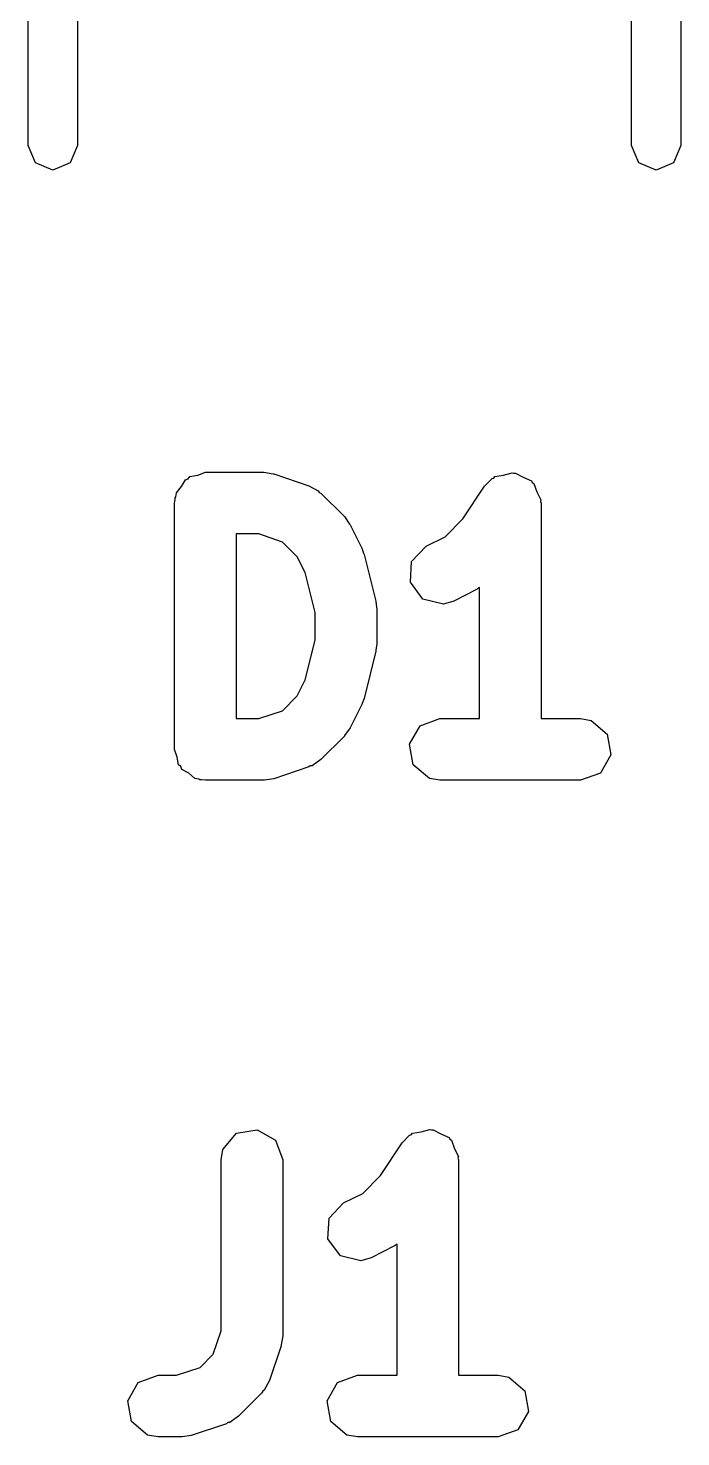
# Model space of a CAD drawing. Extents: x 83.3 to 116.7, y -116.7 to -83.3.
# Drawn here: x 94.125 to 95.715, y -114.346 to -110.914 of the extents above; entities that cross this region are included whole.
import ezdxf

# ---------------------------------------------------------------- set-up
doc = ezdxf.new("R2010")
doc.units = 0
doc.layers.add('BLACK', color=7, linetype='CONTINUOUS')

msp = doc.modelspace()

# ---------------------------------------------------------------- linework, layer by layer
at = {"layer": 'BLACK', "linetype": 'CONTINUOUS'}
for p, q in [((94.125, -111.2), (94.125, -108.915)), ((95.715, -108.915), (95.715, -111.2)), ((94.245, -108.975), (94.245, -111.2)), ((95.595, -111.2), (95.595, -108.975)), ((94.1426, -111.242), (94.125, -111.2)), ((94.245, -111.2), (94.2274, -111.242)), ((95.6126, -111.242), (95.595, -111.2)), ((95.715, -111.2), (95.6974, -111.242)), ((94.185, -111.26), (94.1426, -111.242)), ((94.2274, -111.242), (94.185, -111.26)), ((95.655, -111.26), (95.6126, -111.242)), ((95.6974, -111.242), (95.655, -111.26)), ((94.4986, -112.031), (94.5084, -112.014)), ((94.5084, -112.014), (94.5147, -112.012)), ((94.5147, -112.012), (94.5191, -112.006)), ((94.5191, -112.006), (94.5383, -112.003)), ((94.5383, -112.003), (94.5566, -111.996)), ((94.5566, -111.996), (94.6995, -111.996)), ((94.6995, -111.996), (94.7215, -112)), ((94.7215, -112), (94.7232, -112)), ((94.7232, -112), (94.8089, -112.029)), ((95.2371, -112.03), (95.255, -112.011)), ((95.255, -112.011), (95.2592, -112.01)), ((95.2592, -112.01), (95.262, -112.006)), ((95.262, -112.006), (95.2834, -112.003)), ((95.2834, -112.003), (95.3043, -111.997)), ((95.3043, -111.997), (95.3082, -111.998)), ((95.3082, -111.998), (95.3125, -111.998)), ((95.3125, -111.998), (95.3313, -112.008)), ((95.3313, -112.008), (95.3513, -112.017)), ((95.3513, -112.017), (95.3532, -112.021)), ((95.3532, -112.021), (95.3569, -112.023)), ((94.4827, -112.058), (94.4844, -112.056)), ((94.4844, -112.056), (94.4861, -112.046)), ((94.4861, -112.046), (94.4986, -112.031)), ((94.8089, -112.029), (94.8318, -112.041)), ((94.8318, -112.041), (94.8341, -112.045)), ((94.8341, -112.045), (94.8382, -112.047)), ((94.8382, -112.047), (94.8953, -112.104)), ((95.184, -112.109), (95.2371, -112.03)), ((95.3569, -112.023), (95.3644, -112.044)), ((95.3644, -112.044), (95.374, -112.063)), ((94.4816, -112.071), (94.4833, -112.062)), ((94.4816, -112.671), (94.4816, -112.071)), ((94.4833, -112.062), (94.4827, -112.058)), ((95.374, -112.063), (95.373, -112.067)), ((95.373, -112.067), (95.3745, -112.071)), ((95.3745, -112.071), (95.3745, -112.596)), ((94.8953, -112.104), (94.9082, -112.122)), ((94.9082, -112.122), (94.9094, -112.124)), ((94.9094, -112.124), (94.938, -112.181)), ((95.1407, -112.153), (95.184, -112.109)), ((94.6316, -112.146), (94.6316, -112.596)), ((94.6873, -112.146), (94.6316, -112.146)), ((94.7447, -112.166), (94.6873, -112.146)), ((95.0945, -112.176), (95.1407, -112.153)), ((94.7807, -112.202), (94.7447, -112.166)), ((94.938, -112.181), (94.9417, -112.193)), ((94.9417, -112.193), (94.9436, -112.196)), ((95.0592, -112.213), (95.0945, -112.176)), ((94.8001, -112.24), (94.7807, -112.202)), ((94.9436, -112.196), (94.9722, -112.31)), ((95.0561, -112.264), (95.0592, -112.213)), ((94.8245, -112.338), (94.8001, -112.24)), ((95.0867, -112.305), (95.0561, -112.264)), ((95.2187, -112.281), (95.1616, -112.31)), ((95.2198, -112.28), (95.2187, -112.281)), ((95.2245, -112.277), (95.2198, -112.28)), ((95.2245, -112.596), (95.2245, -112.277)), ((94.9722, -112.31), (94.9733, -112.325)), ((94.9733, -112.325), (94.9745, -112.329)), ((94.9745, -112.329), (94.9745, -112.414)), ((95.1366, -112.317), (95.0867, -112.305)), ((95.1616, -112.31), (95.1366, -112.317)), ((94.8245, -112.405), (94.8245, -112.338)), ((94.8001, -112.502), (94.8245, -112.405)), ((94.9722, -112.432), (94.9436, -112.547)), ((94.9745, -112.414), (94.9719, -112.429)), ((94.9719, -112.429), (94.9722, -112.432)), ((94.7807, -112.541), (94.8001, -112.502)), ((94.7447, -112.577), (94.7807, -112.541)), ((94.938, -112.562), (94.9094, -112.619)), ((94.9384, -112.559), (94.938, -112.562)), ((94.9436, -112.547), (94.9384, -112.559)), ((94.6316, -112.596), (94.6873, -112.596)), ((94.6873, -112.596), (94.7447, -112.577)), ((95.0798, -112.614), (95.128, -112.596)), ((95.128, -112.596), (95.2245, -112.596)), ((95.3745, -112.596), (95.4709, -112.596)), ((95.4709, -112.596), (95.4965, -112.601)), ((95.4965, -112.601), (95.5358, -112.634)), ((94.8953, -112.639), (94.8382, -112.696)), ((94.896, -112.637), (94.8953, -112.639)), ((94.9094, -112.619), (94.896, -112.637)), ((95.0542, -112.658), (95.0798, -112.614)), ((95.5358, -112.634), (95.5447, -112.684)), ((94.4883, -112.69), (94.4816, -112.671)), ((95.0631, -112.709), (95.0542, -112.658)), ((94.4916, -112.709), (94.4883, -112.69)), ((94.8382, -112.696), (94.8169, -112.711)), ((95.5447, -112.684), (95.5191, -112.729)), ((94.4968, -112.713), (94.4916, -112.709)), ((94.4991, -112.72), (94.4968, -112.713)), ((94.516, -112.729), (94.4991, -112.72)), ((94.5309, -112.742), (94.516, -112.729)), ((94.5407, -112.744), (94.5309, -112.742)), ((94.8089, -112.714), (94.7232, -112.743)), ((94.8124, -112.711), (94.8089, -112.714)), ((94.8169, -112.711), (94.8124, -112.711)), ((95.1024, -112.742), (95.0631, -112.709)), ((95.128, -112.746), (95.1024, -112.742)), ((95.5191, -112.729), (95.4709, -112.746)), ((94.5436, -112.745), (94.5407, -112.744)), ((94.5469, -112.745), (94.5436, -112.745)), ((94.5566, -112.746), (94.5469, -112.745)), ((94.6995, -112.746), (94.5566, -112.746)), ((94.701, -112.746), (94.6995, -112.746)), ((94.7232, -112.743), (94.701, -112.746)), ((95.4709, -112.746), (95.128, -112.746)), ((94.6325, -113.606), (94.683, -113.598)), ((94.683, -113.598), (94.7275, -113.623)), ((95.0825, -113.603), (95.1034, -113.597)), ((95.1034, -113.597), (95.1073, -113.598)), ((95.1073, -113.598), (95.1116, -113.598)), ((95.1116, -113.598), (95.1304, -113.608)), ((94.5995, -113.646), (94.6325, -113.606)), ((94.7275, -113.623), (94.745, -113.671)), ((94.9831, -113.709), (95.0362, -113.63)), ((95.0362, -113.63), (95.0542, -113.611)), ((95.0542, -113.611), (95.0583, -113.61)), ((95.0583, -113.61), (95.0611, -113.606)), ((95.0611, -113.606), (95.0825, -113.603)), ((95.1304, -113.608), (95.1504, -113.617)), ((95.1504, -113.617), (95.1523, -113.621)), ((95.1523, -113.621), (95.156, -113.623)), ((95.156, -113.623), (95.1635, -113.644)), ((94.595, -113.671), (94.5995, -113.646)), ((95.1635, -113.644), (95.1731, -113.663)), ((95.1731, -113.663), (95.1721, -113.667)), ((95.1721, -113.667), (95.1736, -113.671)), ((94.595, -114.088), (94.595, -113.671)), ((94.745, -113.671), (94.745, -114.1)), ((95.1736, -113.671), (95.1736, -114.196)), ((94.9399, -113.753), (94.9831, -113.709)), ((94.8936, -113.776), (94.9399, -113.753)), ((94.8583, -113.813), (94.8936, -113.776)), ((94.8553, -113.864), (94.8583, -113.813)), ((94.8858, -113.905), (94.8553, -113.864)), ((94.9357, -113.917), (94.8858, -113.905)), ((95.0178, -113.881), (94.9607, -113.91)), ((95.019, -113.88), (95.0178, -113.881)), ((95.0236, -113.877), (95.019, -113.88)), ((95.0236, -114.196), (95.0236, -113.877)), ((94.9607, -113.91), (94.9357, -113.917)), ((94.5759, -114.145), (94.595, -114.088)), ((94.745, -114.1), (94.7411, -114.122)), ((94.5438, -114.177), (94.5759, -114.145)), ((94.7412, -114.124), (94.7126, -114.209)), ((94.7411, -114.122), (94.7412, -114.124)), ((94.4864, -114.196), (94.5438, -114.177)), ((94.3676, -114.258), (94.3932, -114.214)), ((94.3932, -114.214), (94.4414, -114.196)), ((94.4414, -114.196), (94.4864, -114.196)), ((94.7126, -114.209), (94.7002, -114.232)), ((94.8533, -114.258), (94.8789, -114.214)), ((94.8789, -114.214), (94.9271, -114.196)), ((94.9271, -114.196), (95.0236, -114.196)), ((95.1736, -114.196), (95.27, -114.196)), ((95.27, -114.196), (95.2957, -114.201)), ((95.2957, -114.201), (95.335, -114.234)), ((94.6945, -114.239), (94.6373, -114.296)), ((94.6964, -114.235), (94.6945, -114.239)), ((94.7002, -114.232), (94.6964, -114.235)), ((95.335, -114.234), (95.3439, -114.284)), ((94.3765, -114.309), (94.3676, -114.258)), ((94.8622, -114.309), (94.8533, -114.258)), ((95.3439, -114.284), (95.3182, -114.329)), ((94.4158, -114.342), (94.3765, -114.309)), ((94.608, -114.314), (94.5223, -114.343)), ((94.6115, -114.311), (94.608, -114.314)), ((94.616, -114.311), (94.6115, -114.311)), ((94.6373, -114.296), (94.616, -114.311)), ((94.9015, -114.342), (94.8622, -114.309)), ((94.4414, -114.346), (94.4158, -114.342)), ((94.4986, -114.346), (94.4414, -114.346)), ((94.5001, -114.346), (94.4986, -114.346)), ((94.5223, -114.343), (94.5001, -114.346)), ((94.9271, -114.346), (94.9015, -114.342)), ((95.27, -114.346), (94.9271, -114.346)), ((95.3182, -114.329), (95.27, -114.346))]:
    msp.add_line(p, q, dxfattribs=at)

doc.saveas('drawing.dxf')
